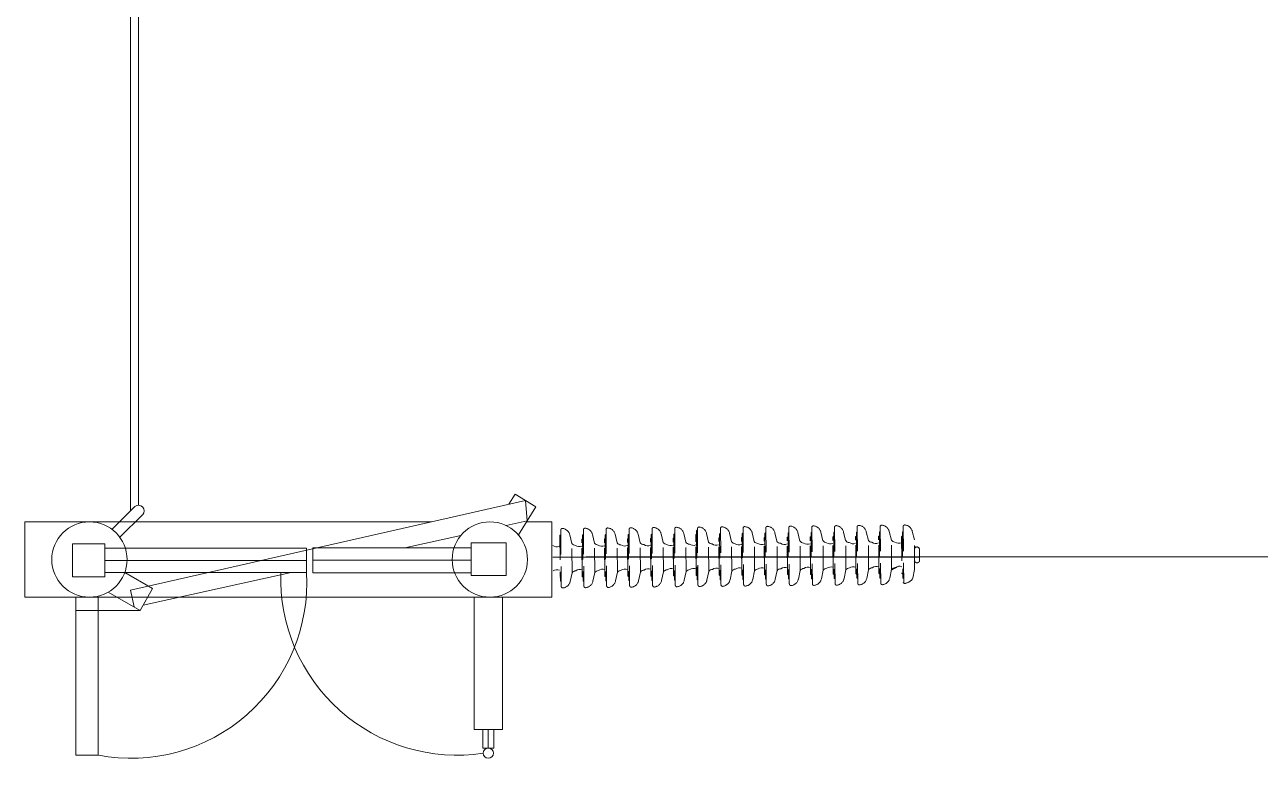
# Model space of a CAD drawing. Header units: inches. Extents: x 3989 to 4711, y 2881 to 3348.
# Drawn here: x 4309.83 to 4335.35, y 3026.7 to 3041.98 of the extents above; entities that cross this region are included whole.
import ezdxf

# ---------------------------------------------------------------- set-up
doc = ezdxf.new("R2010")
doc.units = ezdxf.units.IN
doc.header["$MEASUREMENT"] = 0
doc.linetypes.add('DASHED', pattern=[0.75, 0.5, -0.25])
doc.layers.add('COTAS', color=4, linetype='Continuous')
doc.layers.add('medidas', color=3, linetype='Continuous')

# ---------------------------------------------------------------- blocks, each defined once
blk = doc.blocks.new('*U13')
at = {"color": 0, "linetype": 'DASHED', "lineweight": 0}
for p, q in [((-124.56, -121.591), (-124.604, -121.77)), ((-124.373, -121.495), (-124.384, -122.655)), ((-124.373, -121.502), (-124.384, -122.661)), ((-124.357, -121.613), (-124.366, -122.55)), ((-124.34, -121.702), (-124.348, -122.462)), ((-124.085, -121.596), (-124.129, -121.775)), ((-123.897, -121.5), (-123.909, -122.66)), ((-123.89, -121.603), (-123.899, -121.603)), ((-123.881, -121.611), (-123.891, -122.548)), ((-123.873, -121.691), (-123.882, -121.691)), ((-123.61, -121.6), (-123.654, -121.779)), ((-123.422, -121.504), (-123.434, -122.664)), ((-123.415, -121.607), (-123.423, -121.607)), ((-123.406, -121.616), (-123.416, -122.553)), ((-123.398, -121.696), (-123.407, -121.695)), ((-123.142, -121.606), (-123.185, -121.784)), ((-122.954, -121.509), (-122.966, -122.669)), ((-122.946, -121.612), (-122.955, -121.612)), ((-122.938, -121.621), (-122.947, -122.558)), ((-122.93, -121.701), (-122.939, -121.701)), ((-122.674, -121.61), (-122.717, -121.789)), ((-122.486, -121.514), (-122.498, -122.674)), ((-122.478, -121.617), (-122.487, -121.617)), ((-122.47, -121.626), (-122.479, -122.563)), ((-122.198, -121.615), (-122.242, -121.794)), ((-122.011, -121.519), (-122.022, -122.679)), ((-122.003, -121.622), (-122.012, -121.622)), ((-121.995, -121.631), (-122.004, -122.568)), ((-121.723, -121.62), (-121.767, -121.798)), ((-121.536, -121.523), (-121.547, -122.683)), ((-121.528, -121.626), (-121.537, -121.626)), ((-121.519, -121.635), (-121.529, -122.572)), ((-121.255, -121.625), (-121.299, -121.804)), ((-121.067, -121.529), (-121.079, -122.688)), ((-121.06, -121.631), (-121.068, -121.631)), ((-121.051, -121.64), (-121.061, -122.577)), ((-120.787, -121.629), (-120.83, -121.808)), ((-120.599, -121.533), (-120.611, -122.693)), ((-120.599, -121.533), (-120.611, -122.693)), ((-120.591, -121.636), (-120.6, -121.636)), ((-120.583, -121.645), (-120.592, -122.582)), ((-120.583, -121.645), (-120.592, -122.582)), ((-120.312, -121.634), (-120.355, -121.813)), ((-120.124, -121.538), (-120.136, -122.698)), ((-120.124, -121.538), (-120.136, -122.698)), ((-120.116, -121.569), (-120.124, -121.569)), ((-120.107, -121.578), (-120.117, -122.515)), ((-120.108, -121.649), (-120.117, -122.586)), ((-119.843, -121.639), (-119.887, -121.818)), ((-119.656, -121.543), (-119.667, -122.703)), ((-119.648, -121.646), (-119.657, -121.646)), ((-119.64, -121.654), (-119.649, -122.591)), ((-119.375, -121.644), (-119.419, -121.823)), ((-119.187, -121.548), (-119.199, -122.707)), ((-119.18, -121.65), (-119.188, -121.65)), ((-119.171, -121.659), (-119.181, -122.596)), ((-118.9, -121.649), (-118.944, -121.827)), ((-118.712, -121.552), (-118.724, -122.712)), ((-118.705, -121.655), (-118.713, -121.655)), ((-118.696, -121.664), (-118.706, -122.601)), ((-118.425, -121.653), (-118.469, -121.832)), ((-118.237, -121.557), (-118.249, -122.717)), ((-118.23, -121.66), (-118.238, -121.66)), ((-118.221, -121.668), (-118.23, -122.605)), ((-117.957, -121.658), (-118, -121.837)), ((-117.769, -121.562), (-117.781, -122.722)), ((-117.761, -121.665), (-117.77, -121.665)), ((-117.753, -121.674), (-117.762, -122.611)), ((-117.488, -121.663), (-117.532, -121.842)), ((-117.301, -121.567), (-117.312, -122.727)), ((-117.293, -121.67), (-117.302, -121.67)), ((-117.284, -121.678), (-117.294, -122.615)), ((-124.61, -122.382), (-124.604, -121.77)), ((-124.135, -122.38), (-124.129, -121.775)), ((-123.872, -122.376), (-123.866, -121.771)), ((-123.66, -122.384), (-123.654, -121.779)), ((-123.397, -122.38), (-123.391, -121.775)), ((-123.192, -122.39), (-123.185, -121.784)), ((-122.928, -122.386), (-122.922, -121.78)), ((-122.723, -122.394), (-122.717, -121.789)), ((-122.462, -121.705), (-122.47, -121.705)), ((-122.46, -122.39), (-122.454, -121.785)), ((-122.248, -122.399), (-122.242, -121.794)), ((-121.987, -121.71), (-121.995, -121.71)), ((-121.985, -122.395), (-121.979, -121.79)), ((-121.773, -122.404), (-121.767, -121.798)), ((-121.512, -121.715), (-121.52, -121.715)), ((-121.51, -122.4), (-121.504, -121.795)), ((-121.305, -122.409), (-121.299, -121.804)), ((-121.043, -121.72), (-121.052, -121.72)), ((-121.042, -122.405), (-121.035, -121.8)), ((-120.837, -122.413), (-120.83, -121.808)), ((-120.573, -122.409), (-120.567, -121.804)), ((-120.361, -122.418), (-120.355, -121.813)), ((-120.098, -122.414), (-120.092, -121.809)), ((-119.893, -122.423), (-119.887, -121.818)), ((-119.632, -121.734), (-119.64, -121.734)), ((-119.63, -122.419), (-119.624, -121.814)), ((-119.425, -122.428), (-119.419, -121.823)), ((-119.163, -121.739), (-119.172, -121.739)), ((-119.162, -122.424), (-119.156, -121.819)), ((-118.95, -122.433), (-118.944, -121.827)), ((-118.688, -121.744), (-118.697, -121.744)), ((-118.687, -122.429), (-118.68, -121.824)), ((-118.475, -122.437), (-118.469, -121.832)), ((-118.213, -121.748), (-118.222, -121.748)), ((-118.211, -122.433), (-118.205, -121.828)), ((-118.006, -122.442), (-118, -121.837)), ((-117.745, -121.753), (-117.754, -121.753)), ((-117.743, -122.438), (-117.737, -121.833)), ((-117.538, -122.447), (-117.532, -121.842)), ((-124.71, -121.973), (-124.712, -122.197)), ((-124.606, -121.974), (-124.608, -122.198)), ((-124.343, -121.97), (-124.345, -122.194)), ((-123.868, -121.968), (-123.87, -122.192)), ((-123.393, -121.973), (-123.395, -122.196)), ((-122.924, -121.978), (-122.927, -122.201)), ((-122.456, -121.983), (-122.458, -122.206)), ((-121.981, -121.987), (-121.983, -122.211)), ((-121.506, -121.992), (-121.508, -122.215)), ((-121.037, -121.997), (-121.04, -122.221)), ((-120.569, -122.002), (-120.571, -122.225)), ((-120.094, -122.006), (-120.096, -122.23)), ((-119.626, -122.011), (-119.628, -122.235)), ((-119.158, -122.016), (-119.16, -122.24)), ((-118.682, -122.021), (-118.685, -122.244)), ((-118.207, -122.025), (-118.21, -122.249)), ((-117.739, -122.03), (-117.741, -122.254)), ((-124.57, -122.562), (-124.61, -122.382)), ((-124.095, -122.56), (-124.135, -122.38)), ((-123.881, -122.469), (-123.89, -122.469)), ((-123.62, -122.564), (-123.66, -122.384)), ((-123.152, -122.569), (-123.192, -122.39)), ((-122.683, -122.574), (-122.723, -122.394)), ((-122.208, -122.579), (-122.248, -122.399)), ((-121.733, -122.583), (-121.773, -122.404)), ((-121.265, -122.588), (-121.305, -122.409)), ((-120.797, -122.593), (-120.837, -122.413)), ((-120.321, -122.598), (-120.361, -122.418)), ((-119.853, -122.603), (-119.893, -122.423)), ((-119.385, -122.607), (-119.425, -122.428)), ((-118.91, -122.612), (-118.95, -122.433)), ((-118.435, -122.617), (-118.475, -122.437)), ((-117.966, -122.622), (-118.006, -122.442)), ((-117.498, -122.627), (-117.538, -122.447)), ((-124.375, -122.559), (-124.383, -122.559)), ((-124.357, -122.471), (-124.365, -122.471)), ((-123.9, -122.557), (-123.908, -122.557)), ((-123.424, -122.561), (-123.433, -122.561)), ((-123.406, -122.473), (-123.415, -122.473)), ((-122.956, -122.567), (-122.965, -122.566)), ((-122.938, -122.479), (-122.947, -122.478)), ((-122.488, -122.571), (-122.497, -122.571)), ((-122.47, -122.483), (-122.478, -122.483)), ((-122.013, -122.576), (-122.021, -122.576)), ((-121.995, -122.488), (-122.003, -122.488)), ((-121.538, -122.581), (-121.546, -122.581)), ((-121.519, -122.493), (-121.528, -122.492)), ((-121.069, -122.586), (-121.078, -122.586)), ((-121.051, -122.498), (-121.06, -122.498)), ((-120.601, -122.59), (-120.61, -122.59)), ((-120.583, -122.502), (-120.592, -122.502)), ((-120.126, -122.595), (-120.135, -122.595)), ((-120.108, -122.507), (-120.116, -122.507)), ((-119.658, -122.6), (-119.666, -122.6)), ((-119.64, -122.512), (-119.648, -122.512)), ((-119.189, -122.605), (-119.198, -122.605)), ((-119.171, -122.517), (-119.18, -122.517)), ((-118.714, -122.61), (-118.723, -122.61)), ((-118.696, -122.522), (-118.705, -122.521)), ((-118.239, -122.614), (-118.248, -122.614)), ((-118.221, -122.526), (-118.23, -122.526)), ((-117.771, -122.619), (-117.78, -122.619)), ((-117.753, -122.531), (-117.761, -122.531)), ((-117.303, -122.624), (-117.311, -122.624)), ((-117.285, -122.536), (-117.293, -122.536))]:
    blk.add_line(p, q, dxfattribs=at)
at = {"color": 0, "lineweight": 0}
for p, q in [((-123.865, -121.7), (-123.866, -121.771)), ((-120.091, -121.667), (-120.091, -121.738)), ((-123.39, -121.704), (-123.391, -121.775)), ((-122.922, -121.709), (-122.922, -121.78)), ((-122.453, -121.714), (-122.454, -121.785)), ((-121.978, -121.719), (-121.979, -121.79)), ((-121.503, -121.723), (-121.504, -121.795)), ((-121.035, -121.728), (-121.035, -121.8)), ((-120.567, -121.733), (-120.567, -121.804)), ((-120.091, -121.738), (-120.092, -121.809)), ((-119.623, -121.743), (-119.624, -121.814)), ((-119.155, -121.748), (-119.156, -121.819)), ((-118.68, -121.752), (-118.68, -121.824)), ((-118.205, -121.757), (-118.205, -121.828)), ((-117.736, -121.762), (-117.737, -121.833)), ((-124.281, -122.313), (-124.132, -122.392)), ((-123.872, -122.376), (-123.873, -122.46)), ((-123.397, -122.38), (-123.398, -122.465)), ((-122.928, -122.386), (-122.929, -122.47)), ((-122.46, -122.39), (-122.461, -122.475)), ((-121.985, -122.395), (-121.986, -122.48)), ((-121.51, -122.4), (-121.511, -122.484)), ((-121.042, -122.405), (-121.042, -122.489)), ((-120.573, -122.409), (-120.574, -122.494)), ((-120.098, -122.414), (-120.099, -122.498)), ((-119.63, -122.419), (-119.631, -122.503)), ((-119.162, -122.424), (-119.163, -122.508)), ((-118.687, -122.429), (-118.687, -122.513)), ((-118.211, -122.433), (-118.212, -122.517)), ((-117.743, -122.438), (-117.744, -122.523))]:
    blk.add_line(p, q, dxfattribs=at)
at = {"lineweight": 0}
blk.add_line((-117.827, -122.118), (-168.843, -122.118), dxfattribs=at)
at = {"color": 0, "lineweight": 0}
blk.add_lwpolyline([(-124.626, -121.926), (-124.605, -121.886)], dxfattribs=at)
at = {"color": 0, "linetype": 'DASHED', "lineweight": 0}
for centre, radius, start, end in [((-124.392, -121.632), 0.173, 96.1367, 166.2887), ((-124.407, -121.495), 0.0346, 359.4188, 96.1367), ((-124.365, -121.612), 0.00864, 359.4188, 89.4188), ((-124.349, -121.701), 0.00864, 359.4188, 89.4188), ((-123.917, -121.637), 0.173, 96.1367, 166.2887), ((-123.932, -121.499), 0.0346, 359.4188, 96.1367), ((-123.89, -121.611), 0.00864, 359.4188, 89.4188), ((-123.874, -121.7), 0.00864, 359.4188, 89.4188), ((-123.442, -121.641), 0.173, 96.1367, 166.2887), ((-123.457, -121.504), 0.0346, 359.4188, 96.1367), ((-123.415, -121.616), 0.00864, 359.4188, 89.4188), ((-123.398, -121.704), 0.00864, 359.4188, 89.4188), ((-122.974, -121.647), 0.173, 96.1367, 166.2887), ((-122.989, -121.509), 0.0346, 359.4188, 96.1367), ((-122.947, -121.621), 0.00864, 359.4188, 89.4188), ((-122.93, -121.709), 0.00864, 359.4188, 89.4188), ((-122.506, -121.651), 0.173, 96.1367, 166.2887), ((-122.52, -121.514), 0.0346, 359.4188, 96.1367), ((-122.478, -121.626), 0.00864, 359.4188, 89.4188), ((-122.03, -121.656), 0.173, 96.1367, 166.2887), ((-122.045, -121.519), 0.0346, 359.4188, 96.1367), ((-122.003, -121.63), 0.00864, 359.4188, 89.4188), ((-121.555, -121.661), 0.173, 96.1367, 166.2887), ((-121.57, -121.523), 0.0346, 359.4188, 96.1367), ((-121.528, -121.635), 0.00864, 359.4188, 89.4188), ((-121.087, -121.666), 0.173, 96.1367, 166.2887), ((-121.102, -121.528), 0.0346, 359.4188, 96.1367), ((-121.06, -121.64), 0.00864, 359.4188, 89.4188), ((-120.619, -121.67), 0.173, 96.1367, 166.2887), ((-120.634, -121.533), 0.0346, 359.4188, 96.1367), ((-120.592, -121.645), 0.00864, 359.4188, 89.4188), ((-120.144, -121.675), 0.173, 96.1367, 166.2887), ((-120.158, -121.537), 0.0346, 359.4188, 96.1367), ((-120.116, -121.578), 0.00864, 359.4188, 89.4188), ((-120.099, -121.666), 0.00864, 359.4188, 89.4188), ((-119.675, -121.68), 0.173, 96.1367, 166.2887), ((-119.69, -121.542), 0.0346, 359.4188, 96.1367), ((-119.648, -121.654), 0.00864, 359.4188, 89.4188), ((-119.207, -121.685), 0.173, 96.1367, 166.2887), ((-119.222, -121.547), 0.0346, 359.4188, 96.1367), ((-119.18, -121.659), 0.00864, 359.4188, 89.4188), ((-118.732, -121.69), 0.173, 96.1367, 166.2887), ((-118.747, -121.552), 0.0346, 359.4188, 96.1367), ((-118.705, -121.664), 0.00864, 359.4188, 89.4188), ((-118.257, -121.694), 0.173, 96.1367, 166.2887), ((-118.272, -121.557), 0.0346, 359.4188, 96.1367), ((-118.23, -121.668), 0.00864, 359.4188, 89.4188), ((-117.789, -121.699), 0.173, 96.1367, 166.2887), ((-117.803, -121.562), 0.0346, 359.4188, 96.1367), ((-117.761, -121.673), 0.00864, 359.4188, 89.4188), ((-117.32, -121.704), 0.173, 96.1367, 166.2887), ((-117.335, -121.566), 0.0346, 359.4188, 96.1367), ((-117.293, -121.678), 0.00864, 359.4188, 89.4188), ((-124.658, -121.967), 0.0522, 352.1235, 186.7141), ((-122.462, -121.714), 0.00864, 359.4188, 89.4188), ((-121.987, -121.719), 0.00864, 359.4188, 89.4188), ((-121.512, -121.723), 0.00864, 359.4188, 89.4188), ((-121.043, -121.728), 0.00864, 359.4188, 89.4188), ((-120.575, -121.733), 0.00864, 359.4188, 89.4188), ((-119.632, -121.743), 0.00864, 359.4188, 89.4188), ((-119.163, -121.747), 0.00864, 359.4188, 89.4188), ((-118.688, -121.752), 0.00864, 359.4188, 89.4188), ((-118.213, -121.757), 0.00864, 359.4188, 89.4188), ((-117.745, -121.762), 0.00864, 359.4188, 89.4188), ((-124.66, -122.19), 0.0522, 172.1235, 6.7141), ((-124.357, -122.462), 0.00864, 269.4188, 359.4188), ((-123.881, -122.46), 0.00864, 269.4188, 359.4188), ((-123.406, -122.465), 0.00864, 269.4188, 359.4188), ((-124.389, -122.456), 0.21, 210.153, 260.354), ((-124.405, -122.634), 0.0346, 237.726, 334.4439), ((-124.375, -122.55), 0.00864, 269.4188, 359.4188), ((-123.926, -122.522), 0.173, 192.5488, 262.7008), ((-123.944, -122.659), 0.0346, 262.7008, 359.4188), ((-123.899, -122.548), 0.00864, 269.4188, 359.4188), ((-123.451, -122.527), 0.173, 192.5488, 262.7008), ((-123.469, -122.664), 0.0346, 262.7008, 359.4188), ((-123.424, -122.553), 0.00864, 269.4188, 359.4188), ((-122.983, -122.532), 0.173, 192.5488, 262.7008), ((-123, -122.669), 0.0346, 262.7008, 359.4188), ((-122.956, -122.558), 0.00864, 269.4188, 359.4188), ((-122.938, -122.47), 0.00864, 269.4188, 359.4188), ((-122.515, -122.536), 0.173, 192.5488, 262.7008), ((-122.532, -122.674), 0.0346, 262.7008, 359.4188), ((-122.488, -122.563), 0.00864, 269.4188, 359.4188), ((-122.47, -122.475), 0.00864, 269.4188, 359.4188), ((-122.039, -122.541), 0.173, 192.5488, 262.7008), ((-122.057, -122.678), 0.0346, 262.7008, 359.4188), ((-122.013, -122.567), 0.00864, 269.4188, 359.4188), ((-121.995, -122.479), 0.00864, 269.4188, 359.4188), ((-121.564, -122.546), 0.173, 192.5488, 262.7008), ((-121.582, -122.683), 0.0346, 262.7008, 359.4188), ((-121.538, -122.572), 0.00864, 269.4188, 359.4188), ((-121.519, -122.484), 0.00864, 269.4188, 359.4188), ((-121.096, -122.551), 0.173, 192.5488, 262.7008), ((-121.114, -122.688), 0.0346, 262.7008, 359.4188), ((-121.069, -122.577), 0.00864, 269.4188, 359.4188), ((-121.051, -122.489), 0.00864, 269.4188, 359.4188), ((-120.628, -122.556), 0.173, 192.5488, 262.7008), ((-120.645, -122.693), 0.0346, 262.7008, 359.4188), ((-120.601, -122.582), 0.00864, 269.4188, 359.4188), ((-120.583, -122.494), 0.00864, 269.4188, 359.4188), ((-120.153, -122.56), 0.173, 192.5488, 262.7008), ((-120.17, -122.697), 0.0346, 262.7008, 359.4188), ((-120.126, -122.586), 0.00864, 269.4188, 359.4188), ((-120.108, -122.498), 0.00864, 269.4188, 359.4188), ((-119.684, -122.565), 0.173, 192.5488, 262.7008), ((-119.702, -122.702), 0.0346, 262.7008, 359.4188), ((-119.658, -122.591), 0.00864, 269.4188, 359.4188), ((-119.639, -122.503), 0.00864, 269.4188, 359.4188), ((-119.216, -122.57), 0.173, 192.5488, 262.7008), ((-119.234, -122.707), 0.0346, 262.7008, 359.4188), ((-119.189, -122.596), 0.00864, 269.4188, 359.4188), ((-119.171, -122.508), 0.00864, 269.4188, 359.4188), ((-118.741, -122.575), 0.173, 192.5488, 262.7008), ((-118.759, -122.712), 0.0346, 262.7008, 359.4188), ((-118.714, -122.601), 0.00864, 269.4188, 359.4188), ((-118.696, -122.513), 0.00864, 269.4188, 359.4188), ((-118.266, -122.579), 0.173, 192.5488, 262.7008), ((-118.283, -122.716), 0.0346, 262.7008, 359.4188), ((-118.239, -122.605), 0.00864, 269.4188, 359.4188), ((-118.221, -122.517), 0.00864, 269.4188, 359.4188), ((-117.798, -122.584), 0.173, 192.5488, 262.7008), ((-117.815, -122.722), 0.0346, 262.7008, 359.4188), ((-117.771, -122.611), 0.00864, 269.4188, 359.4188), ((-117.753, -122.522), 0.00864, 269.4188, 359.4188), ((-117.329, -122.589), 0.173, 192.5488, 262.7008), ((-117.303, -122.615), 0.00864, 269.4188, 359.4188), ((-117.347, -122.726), 0.0346, 262.7008, 359.4188)]:
    blk.add_arc(centre, radius, start, end, dxfattribs=at)
at = {"color": 0, "lineweight": 0}
for centre, radius, start, end in [((-124.285, -121.685), 0.154, 248.4501, 302.5401), ((-124.206, -121.72), 0.0951, 272.6444, 324.4611), ((-123.81, -121.689), 0.154, 248.4501, 302.5401), ((-123.731, -121.724), 0.0951, 272.6444, 324.4611), ((-123.341, -121.694), 0.154, 251.1672, 302.5401), ((-123.263, -121.729), 0.0951, 272.6444, 324.4611), ((-122.873, -121.699), 0.154, 251.1672, 302.5401), ((-122.795, -121.734), 0.0951, 272.6444, 324.4611), ((-122.398, -121.704), 0.154, 248.4501, 302.5401), ((-122.32, -121.739), 0.0951, 272.6444, 324.4611), ((-121.923, -121.709), 0.154, 248.4501, 302.5401), ((-121.844, -121.744), 0.0951, 272.6444, 324.4611), ((-121.455, -121.713), 0.154, 251.1672, 302.5401), ((-121.376, -121.748), 0.0951, 272.6444, 324.4611), ((-120.986, -121.718), 0.154, 251.1672, 302.5401), ((-120.908, -121.753), 0.0951, 272.6444, 324.4611), ((-120.511, -121.723), 0.154, 251.1672, 302.5401), ((-120.433, -121.758), 0.0951, 272.6444, 324.4611), ((-120.043, -121.728), 0.154, 251.1672, 302.5401), ((-119.964, -121.763), 0.0951, 272.6444, 324.4611), ((-119.575, -121.732), 0.154, 251.1672, 302.5401), ((-119.496, -121.767), 0.0951, 272.6444, 324.4611), ((-119.1, -121.737), 0.154, 248.4501, 302.5401), ((-119.021, -121.772), 0.0951, 272.6444, 324.4611), ((-118.624, -121.742), 0.154, 248.4501, 302.5401), ((-118.546, -121.777), 0.0951, 272.6444, 324.4611), ((-118.156, -121.747), 0.154, 251.1672, 302.5401), ((-118.078, -121.782), 0.0951, 272.6444, 324.4611), ((-117.688, -121.752), 0.154, 251.1672, 302.5401), ((-117.609, -121.787), 0.0951, 272.6444, 324.4611), ((-117.22, -121.756), 0.154, 251.1672, 302.5401), ((-124.293, -122.467), 0.154, 56.2975, 110.3874), ((-124.214, -122.434), 0.0951, 34.3765, 86.1931), ((-123.818, -122.472), 0.154, 56.2975, 110.3874), ((-123.738, -122.439), 0.0951, 34.3765, 86.1931), ((-123.349, -122.477), 0.154, 56.2975, 107.6703), ((-123.27, -122.443), 0.0951, 34.3765, 86.1931), ((-122.881, -122.481), 0.154, 56.2975, 107.6703), ((-122.802, -122.448), 0.0951, 34.3765, 86.1931), ((-122.406, -122.486), 0.154, 56.2975, 110.3874), ((-122.327, -122.453), 0.0951, 34.3765, 86.1931), ((-121.931, -122.491), 0.154, 56.2975, 110.3874), ((-121.852, -122.458), 0.0951, 34.3765, 86.1931), ((-121.463, -122.496), 0.154, 56.2975, 107.6703), ((-121.383, -122.462), 0.0951, 34.3765, 86.1931), ((-120.994, -122.5), 0.154, 56.2975, 107.6703), ((-120.915, -122.467), 0.0951, 34.3765, 86.1931), ((-120.519, -122.505), 0.154, 56.2975, 110.3874), ((-120.44, -122.472), 0.0951, 34.3765, 86.1931), ((-120.051, -122.51), 0.154, 56.2975, 107.6703), ((-119.972, -122.477), 0.0951, 34.3765, 86.1931), ((-119.583, -122.515), 0.154, 56.2975, 107.6703), ((-119.503, -122.481), 0.0951, 34.3765, 86.1931), ((-119.108, -122.52), 0.154, 56.2975, 110.3874), ((-119.028, -122.486), 0.0951, 34.3765, 86.1931), ((-118.632, -122.524), 0.154, 56.2975, 110.3874), ((-118.553, -122.491), 0.0951, 34.3765, 86.1931), ((-118.164, -122.529), 0.154, 56.2975, 107.6703), ((-118.085, -122.496), 0.0951, 34.3765, 86.1931), ((-117.696, -122.534), 0.154, 56.2975, 107.6703), ((-117.617, -122.501), 0.0951, 34.3765, 86.1931), ((-117.228, -122.539), 0.154, 56.2975, 107.6703)]:
    blk.add_arc(centre, radius, start, end, dxfattribs=at)
at = {"layer": 'COTAS', "color": 0, "lineweight": 0}
for p, q in [((-108.584, -107.55), (-108.585, -121.06)), ((-108.42, -107.457), (-108.42, -121.171)), ((-116.787, -121.088), (-116.361, -120.822)), ((-116.361, -120.822), (-116.229, -121.033)), ((-116.426, -121.666), (-116.787, -121.088)), ((-116.607, -121.377), (-116.574, -120.955)), ((-116.574, -120.955), (-108.415, -122.804)), ((-108.509, -121.083), (-108.034, -121.552)), ((-117.121, -121.397), (-117.121, -122.95)), ((-117.121, -121.397), (-116.594, -121.397)), ((-116.607, -121.377), (-116.172, -121.473)), ((-114.623, -121.397), (-106.233, -121.397)), ((-108.197, -121.716), (-108.671, -121.247)), ((-106.233, -122.95), (-106.233, -121.397)), ((-115.242, -121.676), (-114.084, -121.93)), ((-115.451, -121.828), (-116.175, -121.828)), ((-116.175, -121.828), (-116.175, -122.174)), ((-115.451, -122.502), (-115.451, -121.828)), ((-112.18, -121.93), (-115.451, -121.93)), ((-115.451, -121.93), (-115.451, -122.447)), ((-112.18, -122.447), (-112.18, -121.93)), ((-107.887, -121.942), (-112.054, -121.942)), ((-112.054, -121.942), (-111.985, -121.942)), ((-111.985, -121.942), (-112.054, -121.942)), ((-112.054, -121.942), (-112.054, -122.444)), ((-107.223, -121.849), (-107.887, -121.849)), ((-107.887, -121.849), (-107.887, -122.531)), ((-107.223, -122.174), (-107.223, -121.849)), ((-124.711, -122.126), (-117.137, -122.126)), ((-116.175, -122.174), (-116.175, -122.502)), ((-115.451, -122.447), (-115.451, -122.189)), ((-115.451, -122.189), (-112.18, -122.189)), ((-112.054, -122.193), (-107.887, -122.193)), ((-107.223, -122.531), (-107.223, -122.174)), ((-115.451, -122.447), (-112.18, -122.447)), ((-112.054, -122.444), (-108.297, -122.444)), ((-111.735, -122.444), (-108.677, -123.114)), ((-108.297, -122.444), (-108.872, -122.771)), ((-108.297, -122.444), (-107.887, -122.444)), ((-116.175, -122.502), (-115.451, -122.502)), ((-107.887, -122.531), (-107.223, -122.531)), ((-117.121, -122.95), (-106.233, -122.95)), ((-116.098, -125.686), (-116.098, -122.95)), ((-115.515, -125.686), (-115.515, -122.95)), ((-108.872, -122.771), (-108.615, -123.223)), ((-108.615, -123.223), (-107.955, -122.848)), ((-108.415, -122.804), (-108.494, -123.154)), ((-107.753, -126.215), (-107.753, -122.95)), ((-107.286, -126.215), (-107.286, -122.95)), ((-108.615, -123.223), (-107.286, -123.223)), ((-116.098, -125.686), (-115.515, -125.686)), ((-115.919, -126.066), (-115.919, -125.686)), ((-115.806, -125.686), (-115.806, -126.066)), ((-115.693, -126.066), (-115.693, -125.686)), ((-115.806, -126.066), (-115.919, -126.066)), ((-115.806, -126.066), (-115.693, -126.066)), ((-107.753, -126.215), (-107.286, -126.215))]:
    blk.add_line(p, q, dxfattribs=at)
for centre, radius in [((-115.838, -122.174), 0.777), ((-107.569, -122.174), 0.777), ((-115.806, -126.172), 0.106)]:
    blk.add_circle(centre, radius, dxfattribs=at)
blk.add_arc((-108.585, -121.17), 0.116, 48.6858, 221.927, dxfattribs=at)
at = {"layer": 'COTAS', "color": 1, "lineweight": 0}
for centre, radius, start, end in [((-115.16, -122.572), 3.64, 261.4644, 2.0074), ((-108.426, -122.645), 3.633, 176.841, 280.6721)]:
    blk.add_arc(centre, radius, start, end, dxfattribs=at)
at = {"layer": 'medidas', "color": 0, "lineweight": 0}
for p, q in [((-124.365, -121.603), (-124.374, -121.603)), ((-124.349, -121.693), (-124.357, -121.693))]:
    blk.add_line(p, q, dxfattribs=at)
blk = doc.blocks.new('*U14')
at = {"color": 0, "linetype": 'ByBlock', "lineweight": -2, "transparency": 16777216}
blk.add_blockref('*U13', (130, 0), dxfattribs=at)

msp = doc.modelspace()

# ---------------------------------------------------------------- block references
at = {"lineweight": 0, "xscale": -1}
msp.add_blockref('*U14', (4333.6009, 3153.11752), dxfattribs=at)

doc.saveas('drawing.dxf')
